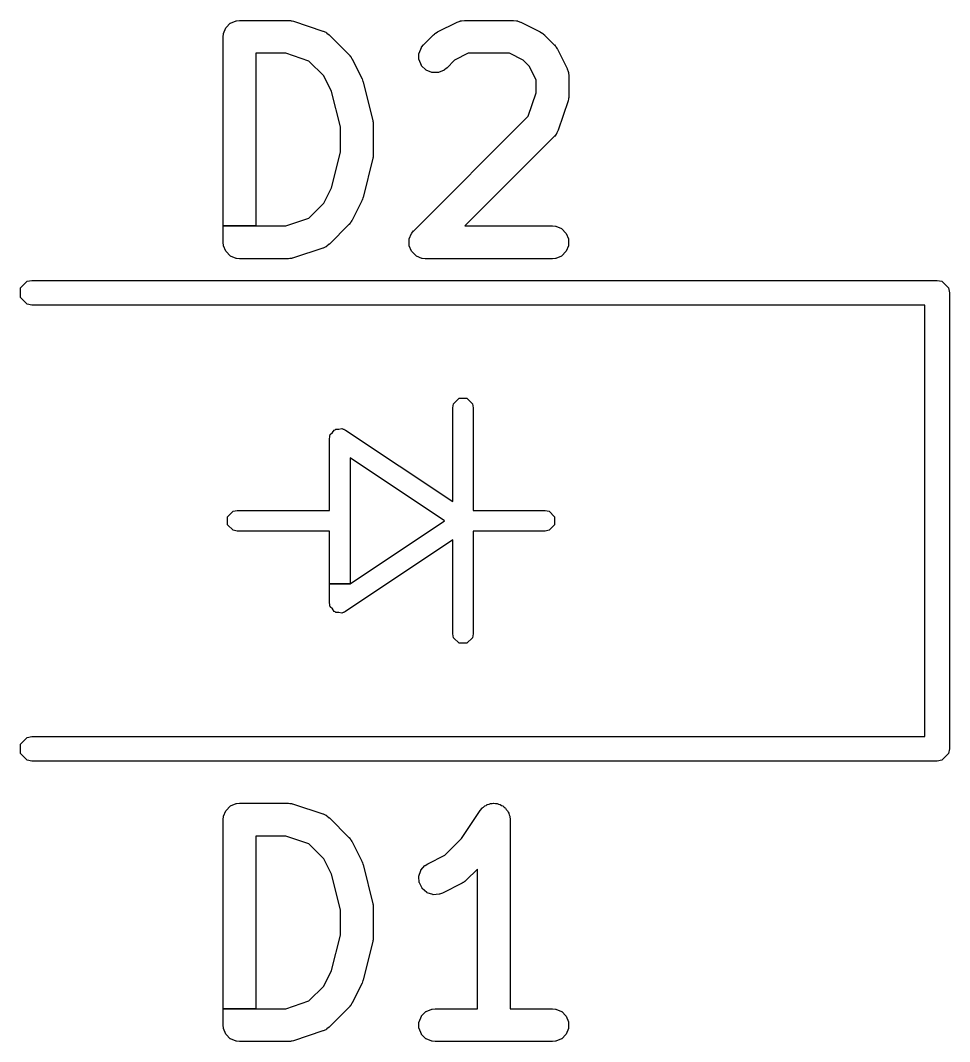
# Model space of a CAD drawing. Header units: millimetres. Extents: x 73 to 173, y -160 to -92.
# Drawn here: x 156.775 to 161.3, y -159.665 to -154.695 of the extents above; entities that cross this region are included whole.
import ezdxf

# ---------------------------------------------------------------- set-up
doc = ezdxf.new("R2010")
doc.units = ezdxf.units.MM
doc.layers.add('F.Silkscreen', color=41, linetype='CONTINUOUS', true_color=0xf2eda1)

msp = doc.modelspace()

# ---------------------------------------------------------------- linework, layer by layer
at = {"layer": 'F.Silkscreen', "linetype": 'CONTINUOUS'}
for p, q in [((157.776009, -154.729615), (157.796701, -154.708923)), ((157.796701, -154.708923), (157.798324, -154.70784)), ((157.798324, -154.70784), (157.82536, -154.696641)), ((157.82536, -154.696641), (157.826783, -154.696284)), ((157.826783, -154.696284), (157.841415, -154.694843)), ((157.841415, -154.694843), (157.841905, -154.694819)), ((157.841905, -154.694819), (158.08, -154.694819)), ((158.08, -154.694819), (158.08049, -154.694843)), ((158.08049, -154.694843), (158.087476, -154.69553)), ((158.087476, -154.69553), (158.089026, -154.695421)), ((158.089026, -154.695421), (158.090488, -154.695532)), ((158.090488, -154.695532), (158.09278, -154.696052)), ((158.09278, -154.696052), (158.095123, -154.696284)), ((158.095123, -154.696284), (158.096545, -154.69664)), ((158.096545, -154.69664), (158.097989, -154.697237)), ((158.097989, -154.697237), (158.104826, -154.698793)), ((158.104826, -154.698793), (158.105298, -154.698925)), ((158.105298, -154.698925), (158.248155, -154.746544)), ((158.806128, -154.750884), (158.901366, -154.703265)), ((158.901366, -154.703265), (158.901815, -154.703067)), ((158.901815, -154.703067), (158.915546, -154.697812)), ((158.915546, -154.697812), (158.916977, -154.697495)), ((158.916977, -154.697495), (158.918857, -154.69736)), ((158.918857, -154.69736), (158.920599, -154.69664)), ((158.920599, -154.69664), (158.922021, -154.696284)), ((158.922021, -154.696284), (158.936653, -154.694843)), ((158.936653, -154.694843), (158.937143, -154.694819)), ((158.937143, -154.694819), (159.175238, -154.694819)), ((159.175238, -154.694819), (159.175728, -154.694843)), ((159.175728, -154.694843), (159.19036, -154.696284)), ((159.19036, -154.696284), (159.191783, -154.696641)), ((159.191783, -154.696641), (159.193522, -154.697361)), ((159.193522, -154.697361), (159.195401, -154.697495)), ((159.195401, -154.697495), (159.196834, -154.697812)), ((159.196834, -154.697812), (159.210566, -154.703067)), ((159.210566, -154.703067), (159.211015, -154.703265)), ((159.211015, -154.703265), (159.306253, -154.750884)), ((157.761929, -154.774329), (157.76337, -154.759697)), ((157.76337, -154.759697), (157.763727, -154.758274)), ((157.763727, -154.758274), (157.774926, -154.731238)), ((157.774926, -154.731238), (157.776009, -154.729615)), ((158.248155, -154.746544), (158.248612, -154.746721)), ((158.248612, -154.746721), (158.262037, -154.752715)), ((158.262037, -154.752715), (158.263275, -154.753504)), ((158.263275, -154.753504), (158.264696, -154.754737)), ((158.264696, -154.754737), (158.266439, -154.755459)), ((158.266439, -154.755459), (158.267697, -154.756213)), ((158.267697, -154.756213), (158.279062, -154.76554)), ((158.279062, -154.76554), (158.279426, -154.765869)), ((158.785336, -154.765869), (158.7857, -154.76554)), ((158.7857, -154.76554), (158.791123, -154.761088)), ((158.791123, -154.761088), (158.792145, -154.759911)), ((158.792145, -154.759911), (158.793257, -154.758957)), ((158.793257, -154.758957), (158.795249, -154.757702)), ((158.795249, -154.757702), (158.797065, -154.756213)), ((158.797065, -154.756213), (158.798321, -154.75546)), ((158.798321, -154.75546), (158.799755, -154.754864)), ((158.799755, -154.754864), (158.805701, -154.751124)), ((158.805701, -154.751124), (158.806128, -154.750884)), ((159.306253, -154.750884), (159.30668, -154.751124)), ((159.30668, -154.751124), (159.312621, -154.754862)), ((159.312621, -154.754862), (159.314059, -154.755459)), ((159.314059, -154.755459), (159.315317, -154.756214)), ((159.315317, -154.756214), (159.317127, -154.7577)), ((159.317127, -154.7577), (159.319123, -154.758956)), ((159.319123, -154.758956), (159.320238, -154.759912)), ((159.320238, -154.759912), (159.321261, -154.761092)), ((159.321261, -154.761092), (159.326681, -154.76554)), ((159.326681, -154.76554), (159.327045, -154.765869)), ((157.761905, -154.774819), (157.761929, -154.774329)), ((157.761905, -155.694819), (157.761905, -154.774819)), ((158.279426, -154.765869), (158.374664, -154.861107)), ((158.728061, -154.825217), (158.737388, -154.813852)), ((158.737388, -154.813852), (158.737717, -154.813488)), ((158.737717, -154.813488), (158.785336, -154.765869)), ((159.327045, -154.765869), (159.374664, -154.813488)), ((159.374664, -154.813488), (159.374993, -154.813852)), ((159.374993, -154.813852), (159.379442, -154.819274)), ((158.06702, -154.854819), (157.921905, -154.854819)), ((157.921905, -154.854819), (157.921905, -155.694819)), ((158.17964, -154.892359), (158.06702, -154.854819)), ((158.374664, -154.861107), (158.374993, -154.861471)), ((158.374993, -154.861471), (158.379445, -154.866895)), ((158.715727, -154.855426), (158.716108, -154.853513)), ((158.715727, -154.884688), (158.715727, -154.855426)), ((158.716108, -154.853513), (158.727307, -154.826476)), ((158.727307, -154.826476), (158.728061, -154.825217)), ((158.956028, -154.854819), (158.889296, -154.888185)), ((159.156353, -154.854819), (158.956028, -154.854819)), ((159.223085, -154.888185), (159.156353, -154.854819)), ((159.379442, -154.819274), (159.380621, -154.820296)), ((159.380621, -154.820296), (159.381577, -154.821411)), ((159.381577, -154.821411), (159.382829, -154.823401)), ((159.382829, -154.823401), (159.384319, -154.825216)), ((159.384319, -154.825216), (159.385074, -154.826475)), ((159.385074, -154.826475), (159.385668, -154.827909)), ((159.385668, -154.827909), (159.389409, -154.833853)), ((159.389409, -154.833853), (159.389649, -154.83428)), ((159.389649, -154.83428), (159.437268, -154.929518)), ((158.252347, -154.965066), (158.17964, -154.892359)), ((158.379445, -154.866895), (158.380622, -154.867916)), ((158.380622, -154.867916), (158.381576, -154.869028)), ((158.381576, -154.869028), (158.382827, -154.871015)), ((158.382827, -154.871015), (158.384321, -154.872836)), ((158.384321, -154.872836), (158.385076, -154.874096)), ((158.385076, -154.874096), (158.385672, -154.875536)), ((158.385672, -154.875536), (158.389408, -154.881471)), ((158.389408, -154.881471), (158.389649, -154.881899)), ((158.389649, -154.881899), (158.437268, -154.977137)), ((158.716108, -154.886601), (158.715727, -154.884688)), ((158.727307, -154.913638), (158.716108, -154.886601)), ((158.72839, -154.915261), (158.727307, -154.913638)), ((158.889296, -154.888185), (158.850855, -154.926626)), ((159.252348, -154.917448), (159.223085, -154.888185)), ((158.749082, -154.935953), (158.72839, -154.915261)), ((158.750705, -154.937036), (158.749082, -154.935953)), ((158.777742, -154.948235), (158.750705, -154.937036)), ((158.779655, -154.948616), (158.777742, -154.948235)), ((158.808917, -154.948616), (158.779655, -154.948616)), ((158.81083, -154.948235), (158.808917, -154.948616)), ((158.837867, -154.937036), (158.81083, -154.948235)), ((158.839126, -154.936282), (158.837867, -154.937036)), ((158.850491, -154.926955), (158.839126, -154.936282)), ((158.850855, -154.926626), (158.850491, -154.926955)), ((159.285714, -154.98418), (159.252348, -154.917448)), ((159.437268, -154.929518), (159.437466, -154.929967)), ((159.437466, -154.929967), (159.442721, -154.943698)), ((159.442721, -154.943698), (159.443038, -154.945131)), ((159.443038, -154.945131), (159.443171, -154.94701)), ((159.443171, -154.94701), (159.443892, -154.94875)), ((159.443892, -154.94875), (159.444249, -154.950173)), ((159.444249, -154.950173), (159.44569, -154.964805)), ((158.29023, -155.040832), (158.252347, -154.965066)), ((158.437268, -154.977137), (158.437466, -154.977586)), ((158.437466, -154.977586), (158.43769, -154.978172)), ((158.43769, -154.978172), (158.438237, -154.979196)), ((158.438237, -154.979196), (158.440412, -154.985285)), ((158.440412, -154.985285), (158.442721, -154.991317)), ((158.442721, -154.991317), (158.442972, -154.99245)), ((158.442972, -154.99245), (158.443183, -154.993041)), ((158.443183, -154.993041), (158.443326, -154.993511)), ((158.443326, -154.993511), (158.490945, -155.183987)), ((159.285714, -155.047552), (159.285714, -154.98418)), ((159.44569, -154.964805), (159.445714, -154.965295)), ((159.445714, -154.965295), (159.445714, -155.060533)), ((158.333333, -155.213241), (158.29023, -155.040832)), ((159.248173, -155.160172), (159.285714, -155.047552)), ((159.44569, -155.061023), (159.445001, -155.068008)), ((159.445714, -155.060533), (159.44569, -155.061023)), ((159.441608, -155.085832), (159.393989, -155.228688)), ((159.441741, -155.085359), (159.441608, -155.085832)), ((159.443295, -155.078519), (159.441741, -155.085359)), ((159.443892, -155.077081), (159.443295, -155.078519)), ((159.444249, -155.075654), (159.443892, -155.077081)), ((159.444479, -155.07331), (159.444249, -155.075654)), ((159.445, -155.071023), (159.444479, -155.07331)), ((159.445112, -155.069558), (159.445, -155.071023)), ((159.445001, -155.068008), (159.445112, -155.069558)), ((158.690098, -155.71825), (159.248173, -155.160172)), ((158.490945, -155.183987), (158.49104, -155.184469)), ((158.49104, -155.184469), (158.491324, -155.186392)), ((158.491324, -155.186392), (158.491512, -155.186846)), ((158.491512, -155.186846), (158.491868, -155.188269)), ((158.491868, -155.188269), (158.492398, -155.19366)), ((158.492398, -155.19366), (158.49319, -155.199012)), ((158.493189, -155.200482), (158.493117, -155.200959)), ((158.493117, -155.200959), (158.493309, -155.202899)), ((158.49319, -155.199012), (158.493189, -155.200482)), ((158.493309, -155.202899), (158.493333, -155.20339)), ((158.493333, -155.20339), (158.493333, -155.346247)), ((158.333333, -155.336395), (158.333333, -155.213241)), ((159.374664, -155.259959), (158.939805, -155.694819)), ((159.374993, -155.259595), (159.374664, -155.259959)), ((159.384321, -155.24823), (159.374993, -155.259595)), ((159.385076, -155.24697), (159.384321, -155.24823)), ((159.385796, -155.245229), (159.385076, -155.24697)), ((159.387028, -155.24381), (159.385796, -155.245229)), ((159.387818, -155.242571), (159.387028, -155.24381)), ((159.393812, -155.229145), (159.387818, -155.242571)), ((159.393989, -155.228688), (159.393812, -155.229145)), ((158.29023, -155.508803), (158.333333, -155.336395)), ((158.491868, -155.361368), (158.491511, -155.362793)), ((158.492398, -155.355975), (158.491868, -155.361368)), ((158.49319, -155.350625), (158.492398, -155.355975)), ((158.493309, -155.346738), (158.493117, -155.348677)), ((158.493117, -155.348677), (158.493189, -155.349156)), ((158.493189, -155.349156), (158.49319, -155.350625)), ((158.493333, -155.346247), (158.493309, -155.346738)), ((158.490945, -155.36565), (158.443326, -155.556126)), ((158.49104, -155.365168), (158.490945, -155.36565)), ((158.491324, -155.363243), (158.49104, -155.365168)), ((158.491511, -155.362793), (158.491324, -155.363243)), ((158.252347, -155.58457), (158.29023, -155.508803)), ((158.442721, -155.558321), (158.440407, -155.564365)), ((158.442971, -155.557188), (158.442721, -155.558321)), ((158.443183, -155.556597), (158.442971, -155.557188)), ((158.443326, -155.556126), (158.443183, -155.556597)), ((158.179639, -155.657278), (158.252347, -155.58457)), ((158.437268, -155.5725), (158.389649, -155.667738)), ((158.437466, -155.572049), (158.437268, -155.5725)), ((158.437689, -155.571464), (158.437466, -155.572049)), ((158.438237, -155.570441), (158.437689, -155.571464)), ((158.440407, -155.564365), (158.438237, -155.570441)), ((158.06702, -155.694819), (158.179639, -155.657278)), ((157.761905, -155.774819), (157.761905, -155.694819)), ((157.761905, -155.694819), (157.921905, -155.694819)), ((157.921905, -155.694819), (157.761905, -155.694819)), ((157.921905, -155.694819), (158.06702, -155.694819)), ((158.374665, -155.688529), (158.279426, -155.783769)), ((158.374994, -155.688165), (158.374665, -155.688529)), ((158.379441, -155.682744), (158.374994, -155.688165)), ((158.380619, -155.681724), (158.379441, -155.682744)), ((158.381577, -155.680607), (158.380619, -155.681724)), ((158.382828, -155.678616), (158.381577, -155.680607)), ((158.38432, -155.676801), (158.382828, -155.678616)), ((158.385076, -155.675539), (158.38432, -155.676801)), ((158.385669, -155.674103), (158.385076, -155.675539)), ((158.389408, -155.668166), (158.385669, -155.674103)), ((158.389649, -155.667738), (158.389408, -155.668166)), ((158.939805, -155.694819), (159.365714, -155.694819)), ((159.365714, -155.694819), (159.366204, -155.694843)), ((159.366204, -155.694843), (159.380836, -155.696284)), ((159.380836, -155.696284), (159.382259, -155.696641)), ((159.382259, -155.696641), (159.409295, -155.70784)), ((159.409295, -155.70784), (159.410918, -155.708923)), ((159.410918, -155.708923), (159.43161, -155.729615)), ((158.668108, -155.760187), (158.668489, -155.758274)), ((158.668489, -155.758274), (158.679688, -155.731238)), ((158.679688, -155.731238), (158.680442, -155.729979)), ((158.680442, -155.729979), (158.689769, -155.718614)), ((158.689769, -155.718614), (158.690098, -155.71825)), ((159.43161, -155.729615), (159.432693, -155.731238)), ((159.432693, -155.731238), (159.443892, -155.758274)), ((159.443892, -155.758274), (159.444273, -155.760187)), ((157.761929, -155.775309), (157.761905, -155.774819)), ((157.76337, -155.789941), (157.761929, -155.775309)), ((157.763727, -155.791364), (157.76337, -155.789941)), ((157.774926, -155.8184), (157.763727, -155.791364)), ((158.248155, -155.803094), (158.105298, -155.850713)), ((158.248612, -155.802917), (158.248155, -155.803094)), ((158.262037, -155.796923), (158.248612, -155.802917)), ((158.263276, -155.796133), (158.262037, -155.796923)), ((158.264696, -155.7949), (158.263276, -155.796133)), ((158.266437, -155.79418), (158.264696, -155.7949)), ((158.267697, -155.793425), (158.266437, -155.79418)), ((158.279062, -155.784098), (158.267697, -155.793425)), ((158.279426, -155.783769), (158.279062, -155.784098)), ((158.668108, -155.789451), (158.668108, -155.760187)), ((158.668489, -155.791364), (158.668108, -155.789451)), ((158.679688, -155.8184), (158.668489, -155.791364)), ((159.443892, -155.791364), (159.432693, -155.8184)), ((159.444273, -155.789451), (159.443892, -155.791364)), ((159.444273, -155.760187), (159.444273, -155.789451)), ((157.776009, -155.820023), (157.774926, -155.8184)), ((157.796701, -155.840715), (157.776009, -155.820023)), ((157.798324, -155.841798), (157.796701, -155.840715)), ((157.82536, -155.852997), (157.798324, -155.841798)), ((157.826783, -155.853354), (157.82536, -155.852997)), ((157.841415, -155.854795), (157.826783, -155.853354)), ((157.841905, -155.854819), (157.841415, -155.854795)), ((158.08, -155.854819), (157.841905, -155.854819)), ((158.080491, -155.854795), (158.08, -155.854819)), ((158.087475, -155.854106), (158.080491, -155.854795)), ((158.089024, -155.854217), (158.087475, -155.854106)), ((158.090489, -155.854105), (158.089024, -155.854217)), ((158.092776, -155.853584), (158.090489, -155.854105)), ((158.095121, -155.853354), (158.092776, -155.853584)), ((158.096547, -155.852997), (158.095121, -155.853354)), ((158.097985, -155.8524), (158.096547, -155.852997)), ((158.104825, -155.850846), (158.097985, -155.8524)), ((158.105298, -155.850713), (158.104825, -155.850846)), ((158.680771, -155.820023), (158.679688, -155.8184)), ((158.701463, -155.840715), (158.680771, -155.820023)), ((158.703086, -155.841798), (158.701463, -155.840715)), ((158.730122, -155.852997), (158.703086, -155.841798)), ((158.731545, -155.853354), (158.730122, -155.852997)), ((158.746177, -155.854795), (158.731545, -155.853354)), ((158.746667, -155.854819), (158.746177, -155.854795)), ((159.365714, -155.854819), (158.746667, -155.854819)), ((159.366204, -155.854795), (159.365714, -155.854819)), ((159.380836, -155.853354), (159.366204, -155.854795)), ((159.382259, -155.852997), (159.380836, -155.853354)), ((159.409295, -155.841798), (159.382259, -155.852997)), ((159.410918, -155.840715), (159.409295, -155.841798)), ((159.43161, -155.820023), (159.410918, -155.840715)), ((159.432693, -155.8184), (159.43161, -155.820023)), ((156.774567, -155.997039), (156.807039, -155.964567)), ((156.774567, -156.042961), (156.774567, -155.997039)), ((156.807039, -155.964567), (156.83, -155.96)), ((156.83, -155.96), (161.24, -155.96)), ((161.24, -155.96), (161.262961, -155.964567)), ((161.262961, -155.964567), (161.295433, -155.997039)), ((161.295433, -155.997039), (161.3, -156.02)), ((156.807039, -156.075433), (156.774567, -156.042961)), ((161.3, -156.02), (161.3, -158.24)), ((156.83, -156.08), (156.807039, -156.075433)), ((161.18, -156.08), (156.83, -156.08)), ((161.18, -158.18), (161.18, -156.08)), ((158.883806, -156.560866), (158.910866, -156.533806)), ((158.910866, -156.533806), (158.949134, -156.533806)), ((158.949134, -156.533806), (158.976194, -156.560866)), ((158.88, -156.58), (158.883806, -156.560866)), ((158.88, -157.036573), (158.88, -156.58)), ((158.976194, -156.560866), (158.98, -156.58)), ((158.98, -156.58), (158.98, -157.08)), ((158.283806, -156.710866), (158.294102, -156.700569)), ((158.294102, -156.700569), (158.302178, -156.688456)), ((158.302178, -156.688456), (158.307225, -156.687446)), ((158.307225, -156.687446), (158.310866, -156.683806)), ((158.310866, -156.683806), (158.325428, -156.683806)), ((158.325428, -156.683806), (158.339703, -156.680951)), ((158.339703, -156.680951), (158.346617, -156.683806)), ((158.346617, -156.683806), (158.349134, -156.683806)), ((158.349134, -156.683806), (158.350904, -156.685576)), ((158.350904, -156.685576), (158.357735, -156.688397)), ((158.357735, -156.688397), (158.88, -157.036573)), ((158.28, -156.73), (158.281441, -156.722751)), ((158.28, -157.08), (158.28, -156.73)), ((158.280951, -156.720297), (158.282346, -156.718203)), ((158.281441, -156.722751), (158.280951, -156.720297)), ((158.282346, -156.718203), (158.283806, -156.710866)), ((158.839861, -157.13), (158.38, -156.823426)), ((158.38, -156.823426), (158.38, -157.436573)), ((157.783806, -157.110866), (157.810866, -157.083806)), ((157.810866, -157.083806), (157.83, -157.08)), ((157.83, -157.08), (158.28, -157.08)), ((158.98, -157.08), (159.33, -157.08)), ((159.33, -157.08), (159.349134, -157.083806)), ((159.349134, -157.083806), (159.376194, -157.110866)), ((157.783806, -157.149134), (157.783806, -157.110866)), ((157.810866, -157.176194), (157.783806, -157.149134)), ((158.38, -157.436573), (158.839861, -157.13)), ((159.376194, -157.149134), (159.349134, -157.176194)), ((159.376194, -157.110866), (159.376194, -157.149134)), ((157.83, -157.18), (157.810866, -157.176194)), ((158.28, -157.18), (157.83, -157.18)), ((158.28, -157.436573), (158.28, -157.18)), ((159.33, -157.18), (158.98, -157.18)), ((158.98, -157.18), (158.98, -157.68)), ((159.349134, -157.176194), (159.33, -157.18)), ((158.88, -157.223426), (158.357735, -157.571603)), ((158.88, -157.68), (158.88, -157.223426)), ((158.28, -157.53), (158.28, -157.436573)), ((158.28, -157.436573), (158.38, -157.436573)), ((158.38, -157.436573), (158.28, -157.436573)), ((158.281441, -157.537248), (158.28, -157.53)), ((158.280951, -157.539703), (158.281441, -157.537248)), ((158.282346, -157.541796), (158.280951, -157.539703)), ((158.283806, -157.549134), (158.282346, -157.541796)), ((158.294102, -157.55943), (158.283806, -157.549134)), ((158.302178, -157.571544), (158.294102, -157.55943)), ((158.307225, -157.572553), (158.302178, -157.571544)), ((158.310866, -157.576194), (158.307225, -157.572553)), ((158.325428, -157.576194), (158.310866, -157.576194)), ((158.339703, -157.579049), (158.325428, -157.576194)), ((158.346617, -157.576194), (158.339703, -157.579049)), ((158.349134, -157.576194), (158.346617, -157.576194)), ((158.350904, -157.574423), (158.349134, -157.576194)), ((158.357735, -157.571603), (158.350904, -157.574423)), ((158.883806, -157.699134), (158.88, -157.68)), ((158.98, -157.68), (158.976194, -157.699134)), ((158.910866, -157.726194), (158.883806, -157.699134)), ((158.949134, -157.726194), (158.910866, -157.726194)), ((158.976194, -157.699134), (158.949134, -157.726194)), ((156.774567, -158.217039), (156.807039, -158.184567)), ((156.807039, -158.184567), (156.83, -158.18)), ((156.83, -158.18), (161.18, -158.18)), ((156.774567, -158.262961), (156.774567, -158.217039)), ((161.3, -158.24), (161.295433, -158.262961)), ((156.807039, -158.295433), (156.774567, -158.262961)), ((161.295433, -158.262961), (161.262961, -158.295433)), ((156.83, -158.3), (156.807039, -158.295433)), ((161.24, -158.3), (156.83, -158.3)), ((161.262961, -158.295433), (161.24, -158.3)), ((157.763727, -158.568274), (157.774926, -158.541238)), ((157.774926, -158.541238), (157.776009, -158.539615)), ((157.776009, -158.539615), (157.796701, -158.518923)), ((157.796701, -158.518923), (157.798324, -158.51784)), ((157.798324, -158.51784), (157.82536, -158.506641)), ((157.82536, -158.506641), (157.826783, -158.506284)), ((157.826783, -158.506284), (157.841415, -158.504843)), ((157.841415, -158.504843), (157.841905, -158.504819)), ((157.841905, -158.504819), (158.08, -158.504819)), ((158.08, -158.504819), (158.08049, -158.504843)), ((158.08049, -158.504843), (158.087476, -158.50553)), ((158.087476, -158.50553), (158.089026, -158.505421)), ((158.089026, -158.505421), (158.090488, -158.505532)), ((158.090488, -158.505532), (158.09278, -158.506052)), ((158.09278, -158.506052), (158.095123, -158.506284)), ((158.095123, -158.506284), (158.096545, -158.50664)), ((158.096545, -158.50664), (158.097989, -158.507237)), ((158.097989, -158.507237), (158.104826, -158.508793)), ((158.104826, -158.508793), (158.105298, -158.508925)), ((158.105298, -158.508925), (158.248155, -158.556544)), ((158.922592, -158.676708), (159.013436, -158.540442)), ((159.013436, -158.540442), (159.013674, -158.540115)), ((159.013674, -158.540115), (159.013708, -158.540072)), ((159.013708, -158.540072), (159.013755, -158.540109)), ((159.013755, -158.540109), (159.013857, -158.539959)), ((159.013823, -158.539931), (159.023044, -158.528673)), ((159.013857, -158.539959), (159.013823, -158.539931)), ((159.023044, -158.528673), (159.024129, -158.527687)), ((159.024129, -158.527687), (159.029892, -158.523826)), ((159.029892, -158.523826), (159.034797, -158.518923)), ((159.034797, -158.518923), (159.036418, -158.51784)), ((159.036418, -158.51784), (159.042747, -158.515217)), ((159.042747, -158.515217), (159.048445, -158.511403)), ((159.048445, -158.511403), (159.050246, -158.510655)), ((159.050246, -158.510655), (159.057044, -158.509294)), ((159.057044, -158.509294), (159.063455, -158.50664)), ((159.063455, -158.50664), (159.065368, -158.50626)), ((159.065368, -158.50626), (159.07222, -158.50626)), ((159.07222, -158.50626), (159.07894, -158.504916)), ((159.07894, -158.504916), (159.080891, -158.504914)), ((159.080891, -158.504914), (159.087695, -158.50626)), ((159.087695, -158.50626), (159.094632, -158.50626)), ((159.094632, -158.50626), (159.096546, -158.506641)), ((159.096546, -158.506641), (159.102875, -158.509263)), ((159.102875, -158.509263), (159.109599, -158.510593)), ((159.109599, -158.510593), (159.111402, -158.511338)), ((159.111402, -158.511338), (159.117172, -158.515184)), ((159.117172, -158.515184), (159.123582, -158.51784)), ((159.123582, -158.51784), (159.125204, -158.518923)), ((159.125204, -158.518923), (159.130049, -158.523768)), ((159.130049, -158.523768), (159.135752, -158.52757)), ((159.135752, -158.52757), (159.137133, -158.528948)), ((159.137133, -158.528948), (159.140992, -158.534711)), ((159.140992, -158.534711), (159.145896, -158.539615)), ((159.145896, -158.539615), (159.146979, -158.541238)), ((159.146979, -158.541238), (159.1496, -158.547567)), ((157.761905, -158.584819), (157.761929, -158.584329)), ((157.761905, -159.504819), (157.761905, -158.584819)), ((157.761929, -158.584329), (157.76337, -158.569697)), ((157.76337, -158.569697), (157.763727, -158.568274)), ((158.248155, -158.556544), (158.248612, -158.556721)), ((158.248612, -158.556721), (158.262037, -158.562715)), ((158.262037, -158.562715), (158.263275, -158.563504)), ((158.263275, -158.563504), (158.264696, -158.564737)), ((158.264696, -158.564737), (158.266439, -158.565459)), ((158.266439, -158.565459), (158.267697, -158.566213)), ((158.267697, -158.566213), (158.279062, -158.57554)), ((158.279062, -158.57554), (158.279426, -158.575869)), ((158.279426, -158.575869), (158.374664, -158.671107)), ((159.1496, -158.547567), (159.153415, -158.553263)), ((159.153415, -158.553263), (159.154164, -158.555065)), ((159.154164, -158.555065), (159.155524, -158.561867)), ((159.155524, -158.561867), (159.158178, -158.568274)), ((159.158178, -158.568274), (159.158535, -158.569697)), ((159.158535, -158.569697), (159.15996, -158.584173)), ((159.15989, -158.584179), (159.159889, -158.584212)), ((159.159889, -158.584212), (159.159962, -158.584204)), ((159.15996, -158.584173), (159.15989, -158.584179)), ((159.159962, -158.584204), (159.159968, -158.584257)), ((159.159968, -158.584257), (159.16, -158.584819)), ((159.16, -158.584819), (159.16, -159.504819)), ((158.06702, -158.664819), (157.921905, -158.664819)), ((157.921905, -158.664819), (157.921905, -159.504819)), ((158.17964, -158.702359), (158.06702, -158.664819)), ((158.374664, -158.671107), (158.374993, -158.671471)), ((158.374993, -158.671471), (158.379445, -158.676895)), ((158.379445, -158.676895), (158.380622, -158.677916)), ((158.380622, -158.677916), (158.381576, -158.679028)), ((158.381576, -158.679028), (158.382827, -158.681015)), ((158.382827, -158.681015), (158.384321, -158.682836)), ((158.384321, -158.682836), (158.385076, -158.684096)), ((158.385076, -158.684096), (158.385672, -158.685536)), ((158.385672, -158.685536), (158.389408, -158.691471)), ((158.389408, -158.691471), (158.389649, -158.691899)), ((158.389649, -158.691899), (158.437268, -158.787137)), ((158.842133, -158.757167), (158.922592, -158.676708)), ((158.252347, -158.775066), (158.17964, -158.702359)), ((158.29023, -158.850832), (158.252347, -158.775066)), ((158.437268, -158.787137), (158.437466, -158.787586)), ((158.437466, -158.787586), (158.43769, -158.788172)), ((158.43769, -158.788172), (158.438237, -158.789196)), ((158.438237, -158.789196), (158.440406, -158.795268)), ((158.758509, -158.798979), (158.842133, -158.757167)), ((158.440406, -158.795268), (158.442721, -158.801317)), ((158.442721, -158.801317), (158.442972, -158.80245)), ((158.442972, -158.80245), (158.443183, -158.803041)), ((158.443183, -158.803041), (158.443326, -158.803511)), ((158.443326, -158.803511), (158.490945, -158.993987)), ((158.715132, -158.859571), (158.724386, -158.83181)), ((158.724386, -158.83181), (158.725352, -158.830115)), ((158.725352, -158.830115), (158.744525, -158.808007)), ((158.744525, -158.808007), (158.745639, -158.807051)), ((158.745639, -158.807051), (158.758082, -158.799219)), ((158.758082, -158.799219), (158.758509, -158.798979)), ((159, -158.825576), (158.946093, -158.879483)), ((159, -159.504819), (159, -158.825576)), ((158.333333, -159.023241), (158.29023, -158.850832)), ((158.714888, -158.861506), (158.715132, -158.859571)), ((158.716962, -158.890696), (158.714888, -158.861506)), ((158.717477, -158.892578), (158.716962, -158.890696)), ((158.931665, -158.890489), (158.925729, -158.894227)), ((158.933105, -158.889894), (158.931665, -158.890489)), ((158.934366, -158.889137), (158.933105, -158.889894)), ((158.936175, -158.88765), (158.934366, -158.889137)), ((158.938169, -158.886397), (158.936175, -158.88765)), ((158.939287, -158.885438), (158.938169, -158.886397)), ((158.940307, -158.88426), (158.939287, -158.885438)), ((158.945729, -158.879812), (158.940307, -158.88426)), ((158.946093, -158.879483), (158.945729, -158.879812)), ((158.730564, -158.918753), (158.717477, -158.892578)), ((158.73176, -158.920294), (158.730564, -158.918753)), ((158.753868, -158.939467), (158.73176, -158.920294)), ((158.755563, -158.940433), (158.753868, -158.939467)), ((158.783324, -158.949687), (158.755563, -158.940433)), ((158.925301, -158.894468), (158.830063, -158.942087)), ((158.925729, -158.894227), (158.925301, -158.894468)), ((158.785259, -158.949931), (158.783324, -158.949687)), ((158.814449, -158.947857), (158.785259, -158.949931)), ((158.815882, -158.94754), (158.814449, -158.947857)), ((158.829614, -158.942285), (158.815882, -158.94754)), ((158.830063, -158.942087), (158.829614, -158.942285)), ((158.333333, -159.146395), (158.333333, -159.023241)), ((158.490945, -158.993987), (158.49104, -158.994469)), ((158.49104, -158.994469), (158.491324, -158.996392)), ((158.491324, -158.996392), (158.491512, -158.996846)), ((158.491512, -158.996846), (158.491868, -158.998269)), ((158.491868, -158.998269), (158.492398, -159.00366)), ((158.492398, -159.00366), (158.49319, -159.009012)), ((158.493189, -159.010482), (158.493117, -159.010959)), ((158.493117, -159.010959), (158.493309, -159.012899)), ((158.49319, -159.009012), (158.493189, -159.010482)), ((158.493309, -159.012899), (158.493333, -159.01339)), ((158.493333, -159.01339), (158.493333, -159.156247)), ((158.29023, -159.318803), (158.333333, -159.146395)), ((158.490945, -159.17565), (158.443326, -159.366126)), ((158.49104, -159.175168), (158.490945, -159.17565)), ((158.491324, -159.173243), (158.49104, -159.175168)), ((158.491511, -159.172793), (158.491324, -159.173243)), ((158.491868, -159.171368), (158.491511, -159.172793)), ((158.492398, -159.165975), (158.491868, -159.171368)), ((158.49319, -159.160625), (158.492398, -159.165975)), ((158.493309, -159.156738), (158.493117, -159.158677)), ((158.493117, -159.158677), (158.493189, -159.159156)), ((158.493189, -159.159156), (158.49319, -159.160625)), ((158.493333, -159.156247), (158.493309, -159.156738)), ((158.252347, -159.39457), (158.29023, -159.318803)), ((158.437268, -159.3825), (158.389649, -159.477738)), ((158.437466, -159.382049), (158.437268, -159.3825)), ((158.437689, -159.381464), (158.437466, -159.382049)), ((158.438237, -159.380441), (158.437689, -159.381464)), ((158.440407, -159.374365), (158.438237, -159.380441)), ((158.442721, -159.368321), (158.440407, -159.374365)), ((158.442971, -159.367188), (158.442721, -159.368321)), ((158.443183, -159.366597), (158.442971, -159.367188)), ((158.443326, -159.366126), (158.443183, -159.366597)), ((158.179639, -159.467278), (158.252347, -159.39457)), ((158.06702, -159.504819), (158.179639, -159.467278)), ((158.38432, -159.486801), (158.382828, -159.488616)), ((158.385076, -159.485539), (158.38432, -159.486801)), ((158.385669, -159.484103), (158.385076, -159.485539)), ((158.389408, -159.478166), (158.385669, -159.484103)), ((158.389649, -159.477738), (158.389408, -159.478166)), ((157.761905, -159.584819), (157.761905, -159.504819)), ((157.761905, -159.504819), (157.921905, -159.504819)), ((157.921905, -159.504819), (157.761905, -159.504819)), ((157.921905, -159.504819), (158.06702, -159.504819)), ((158.374665, -159.498529), (158.279426, -159.593769)), ((158.374994, -159.498165), (158.374665, -159.498529)), ((158.379441, -159.492744), (158.374994, -159.498165)), ((158.380619, -159.491724), (158.379441, -159.492744)), ((158.381577, -159.490607), (158.380619, -159.491724)), ((158.382828, -159.488616), (158.381577, -159.490607)), ((158.72839, -159.539615), (158.749082, -159.518923)), ((158.749082, -159.518923), (158.750705, -159.51784)), ((158.750705, -159.51784), (158.777741, -159.506641)), ((158.777741, -159.506641), (158.779164, -159.506284)), ((158.779164, -159.506284), (158.793796, -159.504843)), ((158.793796, -159.504843), (158.794286, -159.504819)), ((158.794286, -159.504819), (159, -159.504819)), ((159.16, -159.504819), (159.365714, -159.504819)), ((159.365714, -159.504819), (159.366204, -159.504843)), ((159.366204, -159.504843), (159.380836, -159.506284)), ((159.380836, -159.506284), (159.382259, -159.506641)), ((159.382259, -159.506641), (159.409295, -159.51784)), ((159.409295, -159.51784), (159.410918, -159.518923)), ((159.410918, -159.518923), (159.43161, -159.539615)), ((157.761929, -159.585309), (157.761905, -159.584819)), ((157.76337, -159.599941), (157.761929, -159.585309)), ((158.715727, -159.570187), (158.716108, -159.568274)), ((158.715727, -159.599451), (158.715727, -159.570187)), ((158.716108, -159.568274), (158.727307, -159.541238)), ((158.727307, -159.541238), (158.72839, -159.539615)), ((159.43161, -159.539615), (159.432693, -159.541238)), ((159.432693, -159.541238), (159.443892, -159.568274)), ((159.443892, -159.568274), (159.444273, -159.570187)), ((159.444273, -159.570187), (159.444273, -159.599451)), ((157.763727, -159.601364), (157.76337, -159.599941)), ((157.774926, -159.6284), (157.763727, -159.601364)), ((157.776009, -159.630023), (157.774926, -159.6284)), ((157.796701, -159.650715), (157.776009, -159.630023)), ((158.248155, -159.613094), (158.105298, -159.660713)), ((158.248612, -159.612917), (158.248155, -159.613094)), ((158.262037, -159.606923), (158.248612, -159.612917)), ((158.263276, -159.606133), (158.262037, -159.606923)), ((158.264696, -159.6049), (158.263276, -159.606133)), ((158.266437, -159.60418), (158.264696, -159.6049)), ((158.267697, -159.603425), (158.266437, -159.60418)), ((158.279062, -159.594098), (158.267697, -159.603425)), ((158.279426, -159.593769), (158.279062, -159.594098)), ((158.716108, -159.601364), (158.715727, -159.599451)), ((158.727307, -159.6284), (158.716108, -159.601364)), ((158.72839, -159.630023), (158.727307, -159.6284)), ((158.749082, -159.650715), (158.72839, -159.630023)), ((159.43161, -159.630023), (159.410918, -159.650715)), ((159.432693, -159.6284), (159.43161, -159.630023)), ((159.443892, -159.601364), (159.432693, -159.6284)), ((159.444273, -159.599451), (159.443892, -159.601364)), ((157.798324, -159.651798), (157.796701, -159.650715)), ((157.82536, -159.662997), (157.798324, -159.651798)), ((157.826783, -159.663354), (157.82536, -159.662997)), ((157.841415, -159.664795), (157.826783, -159.663354)), ((157.841905, -159.664819), (157.841415, -159.664795)), ((158.08, -159.664819), (157.841905, -159.664819)), ((158.080491, -159.664795), (158.08, -159.664819)), ((158.087475, -159.664106), (158.080491, -159.664795)), ((158.089024, -159.664217), (158.087475, -159.664106)), ((158.090489, -159.664105), (158.089024, -159.664217)), ((158.092776, -159.663584), (158.090489, -159.664105)), ((158.095121, -159.663354), (158.092776, -159.663584)), ((158.096547, -159.662997), (158.095121, -159.663354)), ((158.097985, -159.6624), (158.096547, -159.662997)), ((158.104825, -159.660846), (158.097985, -159.6624)), ((158.105298, -159.660713), (158.104825, -159.660846)), ((158.750705, -159.651798), (158.749082, -159.650715)), ((158.777741, -159.662997), (158.750705, -159.651798)), ((158.779164, -159.663354), (158.777741, -159.662997)), ((158.793796, -159.664795), (158.779164, -159.663354)), ((158.794286, -159.664819), (158.793796, -159.664795)), ((159.365714, -159.664819), (158.794286, -159.664819)), ((159.366204, -159.664795), (159.365714, -159.664819)), ((159.380836, -159.663354), (159.366204, -159.664795)), ((159.382259, -159.662997), (159.380836, -159.663354)), ((159.409295, -159.651798), (159.382259, -159.662997)), ((159.410918, -159.650715), (159.409295, -159.651798))]:
    msp.add_line(p, q, dxfattribs=at)

doc.saveas('drawing.dxf')
